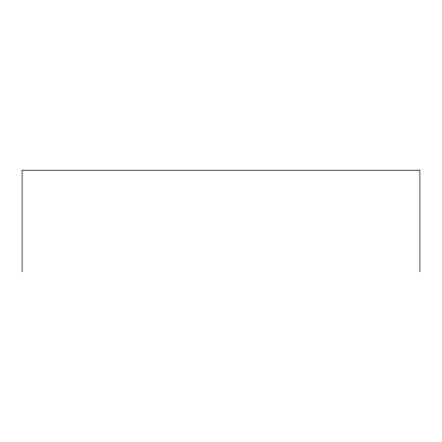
<?xml version="1.0" encoding="UTF-8"?>
<svg xmlns="http://www.w3.org/2000/svg" width="442" height="442" viewBox="0 0 442 442"><rect width="100%" height="100%" fill="white"/><g stroke="black" fill="none" stroke-linecap="round" stroke-linejoin="round"><path stroke-width="0.66" d="M419.9 271.78L419.9 170.22L22.1 170.22L22.1 271.78"/></g></svg>
